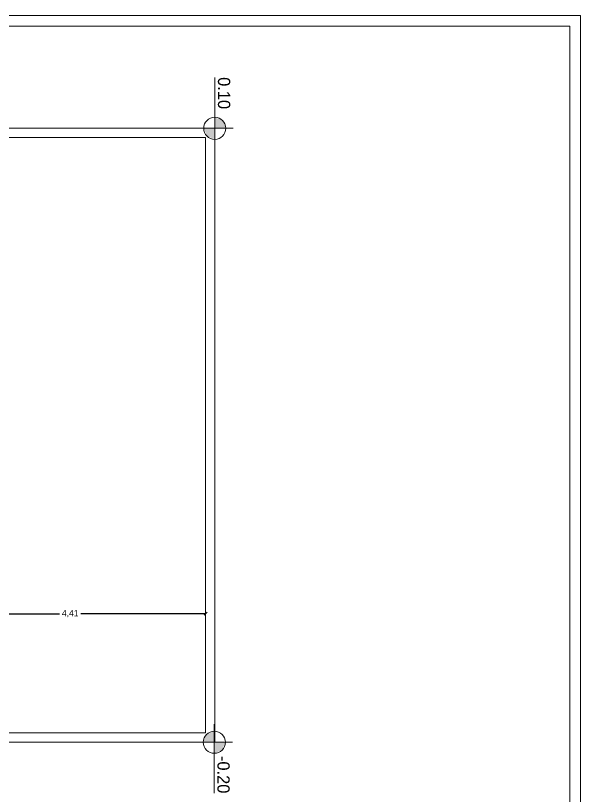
# Model space of a CAD drawing. Header units: metres. Extents: x 1628 to 1845, y 824 to 931.
# Drawn here: x 1654.89 to 1664.09, y 873.42 to 886.12 of the extents above; entities that cross this region are included whole.
import ezdxf

# ---------------------------------------------------------------- set-up
doc = ezdxf.new("R2010")
doc.units = ezdxf.units.M
doc.header["$LTSCALE"] = 0.15
doc.layers.get('0').update_dxf_attribs({"lineweight": 0, "plot": 0})
doc.layers.get('Defpoints').update_dxf_attribs({"lineweight": 0})
for name, color, linetype, lineweight in [('Alvenaria', 170, 'Continuous', 0), ('Cotas', 1, 'Continuous', 0), ('Texto', 7, 'Continuous', 0)]:
    doc.layers.add(name, color=color, linetype=linetype, lineweight=lineweight)
doc.styles.get("Standard").update_dxf_attribs({"font": 'arial.ttf'})
doc.styles.add('T20', font='PORT2', dxfattribs={"height": 0.2})
doc.dimstyles.new('Lunardi', dxfattribs={"dimtxt": 0.1, "dimasz": 0.05, "dimexe": 0, "dimexo": 0.05, "dimgap": 0.05, "dimtad": 0, "dimzin": 9, "dimtxsty": 'Standard', "dimblk": 'OBLIQUE', "dimcen": 0, "dimse1": 1, "dimse2": 1, "dimclrd": 1, "dimclre": 1, "dimclrt": 1, "dimadec": 0, "dimazin": 0, "dimtfac": 1, "dimtmove": 1, "dimatfit": 2, "dimldrblk": 'OBLIQUE', "dimfxl": 1, "dimarcsym": 0})

# ---------------------------------------------------------------- blocks, each defined once
blk = doc.blocks.new('Cotap')
for p, q in [((0, 0.297), (0, -0.297)), ((-0.297, 0), (0.828, 0))]:
    blk.add_line(p, q)
blk.add_circle((0, 0), 0.18)
for points in [[(0, 0), (0, 0.18), (0.18, 0), (0.127, 0.127)], [(0, 0), (-0.18, 0), (0, -0.18), (-0.127, -0.127)]]:
    blk.add_solid(points)
at = {"style": 'T20'}
blk.add_attdef('COTA', (0.223, 0.05), '', height=0.2, dxfattribs=at)
blk = doc.blocks.new('_Oblique')
at = {"color": 0, "linetype": 'ByBlock', "lineweight": -2}
blk.add_line((-0.5, -0.5), (0.5, 0.5), dxfattribs=at)
blk = doc.blocks.new('*D120')
at = {"layer": 'Cotas', "color": 1, "lineweight": -2, "ltscale": 10}
for p, q in [((1653.571, 876.378), (1655.606, 876.378)), ((1657.984, 876.378), (1655.95, 876.378))]:
    blk.add_line(p, q, dxfattribs=at)
at = {"layer": 'Defpoints', "color": 0, "ltscale": 10}
for p in [(1653.571, 876.378), (1657.984, 876.378), (1657.984, 876.378)]:
    blk.add_point(p, dxfattribs=at)
at = {"layer": 'Cotas', "color": 1, "lineweight": -2, "ltscale": 10, "xscale": 0.05, "yscale": 0.05, "zscale": 0.05, "rotation": 180}
blk.add_blockref('_Oblique', (1653.571, 876.378), dxfattribs=at)
at = {"layer": 'Cotas', "color": 1, "lineweight": -2, "ltscale": 10, "xscale": 0.05, "yscale": 0.05, "zscale": 0.05}
blk.add_blockref('_Oblique', (1657.984, 876.378), dxfattribs=at)
at = {"layer": 'Cotas', "color": 1, "ltscale": 10, "insert": (1655.778, 876.378), "char_height": 0.1, "attachment_point": 5}
blk.add_mtext('4,41', dxfattribs=at)

msp = doc.modelspace()

# ---------------------------------------------------------------- linework, layer by layer
at = {"layer": 'Alvenaria', "ltscale": 10}
for points in [[(1633.134, 884.286), (1658.134, 884.286), (1658.134, 874.286), (1633.134, 874.286)], [(1633.284, 884.136), (1657.984, 884.136), (1657.984, 874.436), (1633.284, 874.436)]]:
    msp.add_lwpolyline(points, close=True, dxfattribs=at)
at = {"layer": 'Texto', "ltscale": 10}
for points in [[(1628.14, 886.122), (1664.09, 886.122), (1664.09, 860.7), (1628.14, 860.7)], [(1628.312, 885.951), (1663.919, 885.951), (1663.919, 860.871), (1628.312, 860.871)]]:
    msp.add_lwpolyline(points, close=True, dxfattribs=at)

# ---------------------------------------------------------------- block references
at = {"layer": 'Texto'}
ref = msp.add_blockref('Cotap', (1658.134, 884.286), dxfattribs=dict(at, xscale=-1, rotation=270))
ref.add_attrib('COTA', '0.10', (1658.185, 885.119), dxfattribs={"layer": '0', "height": 0.2, "rotation": 270, "style": 'T20'})
at = {"layer": 'Texto', "rotation": 270}
msp.add_blockref('Cotap', (1658.126, 874.285), dxfattribs=at).add_auto_attribs({'COTA': '-0.20'})

# ---------------------------------------------------------------- dimensions: what is measured, and where the dimension line sits
at = {"layer": 'Cotas', "ltscale": 10}
dim = msp.add_aligned_dim(p1=(1653.571, 876.378), p2=(1657.984, 876.378), distance=0, dimstyle='Lunardi', dxfattribs=at)
dim.commit()
dim.dimension.update_dxf_attribs({"geometry": '*D120', "text_midpoint": (1655.778, 876.378)})

doc.saveas('drawing.dxf')
